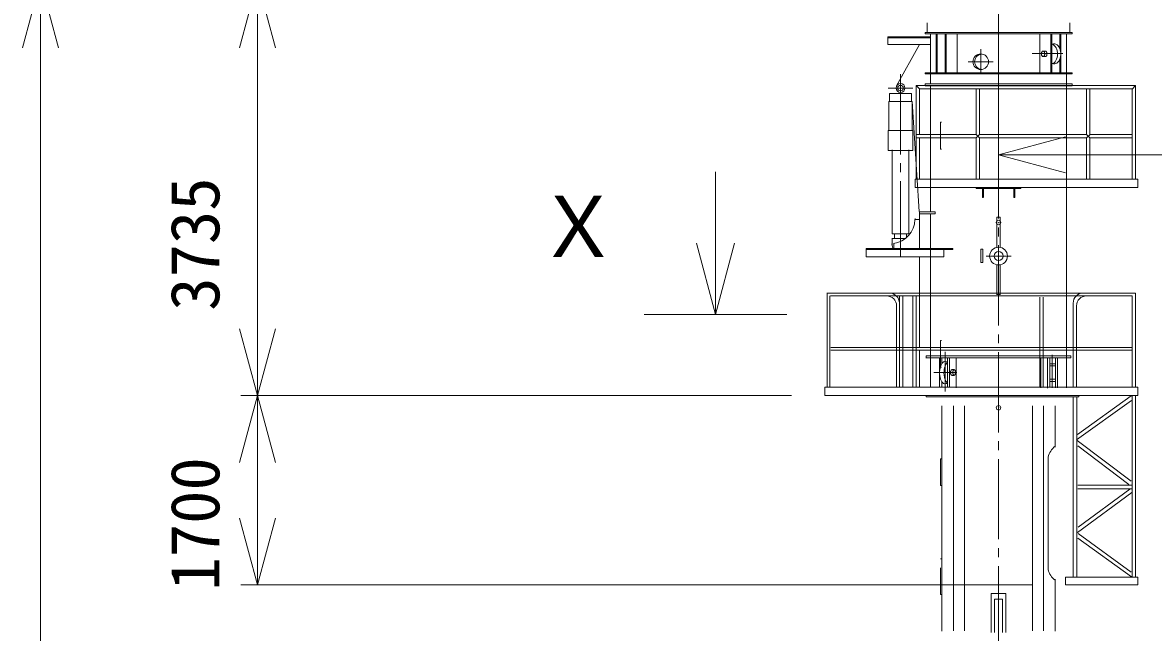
# Model space of a CAD drawing. Units: millimetres, scale not verified. Extents: x -26175 to 26208, y -37536 to 40834.
# Drawn here: x -25559 to -15406, y 8614 to 14088 of the extents above; entities that cross this region are included whole.
import ezdxf
from ezdxf.enums import TextEntityAlignment as Align

# ---------------------------------------------------------------- set-up
doc = ezdxf.new("R2010")
doc.units = ezdxf.units.MM
doc.header["$LTSCALE"] = 80
doc.header["$PDMODE"] = 32
doc.header["$PDSIZE"] = 40
doc.linetypes.add('CHAIN2', pattern=[12, 9, -1, 1, -1])
for name, color, linetype, lineweight in [('0-0_0', 7, 'Continuous', 18), ('0-3_05 寸法', 7, 'Continuous', 18), ('0-4_10 当社外形線', 3, 'Continuous', 18), ('0-5_12 当社中心線', 3, 'CHAIN2', 18)]:
    doc.layers.add(name, color=color, linetype=linetype, lineweight=lineweight)
doc.styles.add('ＭＳ ゴシック', font='')
doc.styles.get('ＭＳ ゴシック').set_extended_font_data('MS Gothic')

msp = doc.modelspace()

# ---------------------------------------------------------------- linework, layer by layer
at = {"layer": '0-0_0'}
for p, q in [((-19337.26, 11468.96), (-19337.26, 12748.96)), ((-19508.74, 12108.96), (-19337.26, 11468.96)), ((-19165.77, 12108.96), (-19337.26, 11468.96)), ((-19977.26, 11468.96), (-18697.26, 11468.96))]:
    msp.add_line(p, q, dxfattribs=at)
at = {"layer": '0-3_05 寸法'}
for p, q in [((-25397.9, 14463.28), (-25397.9, 13863.28)), ((-23449.92, 14463.28), (-23449.92, 13863.28)), ((-23449.92, 14463.28), (-23449.92, 13863.28)), ((-16796.38, 14257.27), (-16796.38, 12751.05)), ((-25397.9, -2576.59), (-25397.9, 13863.28)), ((-23449.92, 13863.28), (-23449.92, 13263.28)), ((-23449.92, 13863.28), (-23449.92, 11339.76)), ((-16796.38, 12901.05), (-16196.38, 12901.05)), ((7603.62, 12901.05), (-16196.38, 12901.05)), ((-23449.92, 10739.76), (-23449.92, 11339.76)), ((-18656.35, 10739.76), (-23599.92, 10739.76)), ((-18656.35, 10739.76), (-23599.92, 10739.76)), ((-23449.92, 10739.76), (-23449.92, 10139.76)), ((-23449.92, 10139.76), (-23449.92, 9639.76)), ((-23449.92, 9039.76), (-23449.92, 9639.76)), ((-16496.39, 9039.76), (-23599.92, 9039.76))]:
    msp.add_line(p, q, dxfattribs=at)
for points in [[(-25558.67, 13863.28), (-25397.9, 14463.28), (-25237.13, 13863.28)], [(-23610.69, 13863.28), (-23449.92, 14463.28), (-23289.15, 13863.28)], [(-23610.69, 13863.28), (-23449.92, 14463.28), (-23289.15, 13863.28)], [(-16196.38, 12740.28), (-16796.38, 12901.05), (-16196.38, 13061.82)], [(-23289.15, 11339.76), (-23449.92, 10739.76), (-23610.69, 11339.76)], [(-23610.69, 10139.76), (-23449.92, 10739.76), (-23289.15, 10139.76)], [(-23289.15, 9639.76), (-23449.92, 9039.76), (-23610.69, 9639.76)]]:
    msp.add_lwpolyline(points, dxfattribs=at)
at = {"layer": '0-4_10 当社外形線'}
for p, q in [((-17436.35, 14087.63), (-17436.35, 14001.6)), ((-16156.35, 14087.63), (-16156.35, 14004.51)), ((-17789.34, 13891.07), (-17789.34, 13961.07)), ((-17789.34, 13961.07), (-17406.34, 13961.07)), ((-17789.34, 13952.07), (-17406.34, 13952.07)), ((-17456.35, 13999.27), (-16136.35, 13999.27)), ((-17456.35, 13987.27), (-17456.35, 13999.27)), ((-17406.34, 13987.27), (-17406.34, 13538.88)), ((-17355.35, 13987.27), (-17355.35, 13640.29)), ((-17346.35, 13987.27), (-17346.35, 13640.29)), ((-17275.35, 13987.27), (-17275.35, 13644.34)), ((-17266.35, 13987.27), (-17266.35, 13644.34)), ((-17166.35, 13987.27), (-17166.35, 13644.34)), ((-16426.35, 13987.27), (-16426.35, 13644.34)), ((-16326.35, 13987.27), (-16326.35, 13644.34)), ((-16317.35, 13987.27), (-16317.35, 13644.34)), ((-16246.35, 13987.27), (-16246.35, 13857.2)), ((-16237.34, 13987.27), (-16237.34, 13640.29)), ((-16186.35, 13984.48), (-16186.35, 11035.28)), ((-17789.34, 13891.07), (-17406.4, 13891.07)), ((-17506.71, 13891.03), (-17711.38, 13520.37)), ((-16396.34, 13833.21), (-16376.51, 13833.21)), ((-16396.34, 13782.97), (-16376.18, 13782.97)), ((-16246.35, 13760.97), (-16246.35, 13640.29)), ((-17456.35, 13637.27), (-16136.35, 13637.27)), ((-17456.35, 13628.27), (-17456.35, 13637.27)), ((-17536.35, 13523.76), (-15566.35, 13523.76)), ((-17536.35, 13523.76), (-17536.35, 12683)), ((-17536.16, 13523.23), (-17506.23, 13493.79)), ((-17456.35, 13540.07), (-16136.35, 13540.07)), ((-17456.35, 13540), (-17456.35, 13521.07)), ((-17456.35, 13521.07), (-16136.35, 13521.07)), ((-17406.34, 13522.29), (-17406.34, 12389.98)), ((-16136.35, 13540), (-16136.35, 13521.07)), ((-15597.34, 13491.72), (-15566.94, 13523.16)), ((-15566.35, 13523.76), (-15566.35, 12683.47)), ((-17776.35, 13451.07), (-17576.34, 13451.07)), ((-17776.35, 13451.07), (-17776.35, 13381.07)), ((-17576.34, 13451.07), (-17576.34, 13381.07)), ((-17506.35, 13493.76), (-15596.34, 13493.76)), ((-17506.35, 13493.76), (-17506.35, 13084.48)), ((-16996.35, 13493.76), (-16996.35, 13082.18)), ((-16966.35, 13493.76), (-16966.35, 13084.85)), ((-16006.35, 13493.76), (-16006.35, 13085.36)), ((-15976.34, 13493.76), (-15976.34, 13082.54)), ((-15596.34, 13493.76), (-15596.34, 12688.66)), ((-17781.35, 13381.07), (-17571.35, 13381.07)), ((-17781.35, 13381.07), (-17781.35, 13121.27)), ((-17571.35, 13381.07), (-17571.35, 13123.31)), ((-17570.58, 13380.06), (-17509.11, 12392.98)), ((-17786.35, 13121.07), (-17566.35, 13121.07)), ((-17786.35, 13121.07), (-17786.35, 12941.06)), ((-17566.35, 13121.07), (-17566.35, 12941.06)), ((-17316.38, 13193.19), (-17316.38, 12953.6)), ((-17316.38, 13193.19), (-17307.4, 13193.19)), ((-17536.56, 13083.75), (-16996.67, 13083.75)), ((-17536.56, 13053.76), (-16996.67, 13053.76)), ((-17506.35, 13054.59), (-17506.35, 12683)), ((-16996.67, 13083.07), (-16967.23, 13054.52)), ((-16996.35, 13053.63), (-16996.35, 12683.91)), ((-16995.78, 13053.63), (-16966.35, 13083.96)), ((-16967.23, 13083.75), (-16007, 13083.75)), ((-16967.23, 13053.76), (-16007, 13053.76)), ((-16966.35, 13052.74), (-16966.35, 12683.91)), ((-16006.35, 13053.35), (-16006.35, 12683.91)), ((-16006.05, 13084.41), (-15975.92, 13054.27)), ((-16005.12, 13054.27), (-15974.98, 13083.48)), ((-15976.86, 13053.76), (-15596.03, 13053.76)), ((-15976.34, 13053.35), (-15976.34, 12683.91)), ((-15975.92, 13083.75), (-15596.03, 13083.75)), ((-17786.35, 12941.06), (-17566.35, 12941.06)), ((-17751.35, 12946.84), (-17751.35, 12191.07)), ((-17601.35, 12946.84), (-17601.35, 12191.07)), ((-17316.38, 12953.6), (-17307.4, 12953.6)), ((-17546.35, 12683.76), (-17546.35, 12608.76)), ((-17546.35, 12608.76), (-15546.38, 12608.76)), ((-16941.34, 12597.59), (-16941.34, 12517.86)), ((-16932.35, 12597.59), (-16932.35, 12517.86)), ((-16660.35, 12597.59), (-16660.35, 12517.86)), ((-16651.35, 12597.59), (-16651.35, 12517.86)), ((-16941.34, 12517.86), (-16934.21, 12517.86)), ((-16660.38, 12517.86), (-16651.35, 12517.86)), ((-17506.35, 12391.08), (-17506.35, 12063.51)), ((-17546.91, 12322.07), (-17506.81, 12322.07)), ((-17546.35, 12331.07), (-17546.35, 12323.74)), ((-17506.35, 12372.07), (-17366.35, 12372.07)), ((-17406.34, 12372.54), (-17406.34, 11032)), ((-16811.34, 12343.13), (-16781.35, 12343.13)), ((-16811.34, 12343.13), (-16811.34, 12066.98)), ((-16781.35, 12343.13), (-16781.35, 12071.13)), ((-17751.35, 12191.07), (-17601.35, 12191.07)), ((-17731.35, 12192.18), (-17731.35, 12153.83)), ((-17621.35, 12192.18), (-17621.35, 12165.55)), ((-17751.88, 12152.19), (-17751.88, 12085.36)), ((-17751.35, 12151.07), (-17636.03, 12151.07)), ((-17736.35, 12108.04), (-17736.35, 12065.31)), ((-17986.35, 12061.06), (-17986.35, 11986.07)), ((-17986.35, 12061.06), (-17206.35, 12061.06)), ((-17986.35, 12052.08), (-17206.35, 12052.08)), ((-17986.35, 11986.07), (-17286.35, 11986.07)), ((-17506.35, 11984.77), (-17506.35, 11594.65)), ((-17286.35, 12054.32), (-17286.35, 11986.07)), ((-17206.35, 12061.06), (-17206.35, 12052.08)), ((-16956.35, 12053.48), (-16936.35, 12053.48)), ((-16956.35, 12053.48), (-16956.35, 11933.47)), ((-16936.35, 12053.48), (-16936.35, 11933.47)), ((-16956.35, 11933.47), (-16936.35, 11933.47)), ((-16811.34, 11914.01), (-16811.34, 11643.13)), ((-16781.35, 11914.01), (-16781.35, 11643.13)), ((-15566.35, 11659.97), (-18337.31, 11659.97)), ((-18336.35, 11659.97), (-18336.35, 10814.76)), ((-18311.35, 11634.96), (-18311.35, 10814.76)), ((-15596.34, 11634.96), (-18304.75, 11634.96)), ((-17686.35, 11639.02), (-17686.35, 10813.98)), ((-17656.35, 11639.02), (-17656.35, 10814.76)), ((-17566.35, 11639.02), (-17566.35, 10814.76)), ((-17536.35, 11639.02), (-17536.35, 10814.76)), ((-17506.35, 11632.7), (-17506.35, 11174.57)), ((-16811.34, 11647.75), (-16781.35, 11647.75)), ((-16426.35, 11623.67), (-16426.35, 10817.13)), ((-16396.35, 11623.67), (-16396.35, 10817.13)), ((-15596.34, 11634.96), (-15596.34, 10816.92)), ((-15566.35, 11659.97), (-15566.35, 10820.9)), ((-17711.35, 11544.95), (-17711.35, 10814.76)), ((-17686.35, 11569.95), (-17686.35, 10814.76)), ((-16126.35, 11569.95), (-16126.35, 10817.13)), ((-16096.35, 11544.95), (-16096.35, 10817.13)), ((-18303.4, 11172.76), (-15596.38, 11172.76)), ((-17316.38, 11233.19), (-17316.38, 10993.6)), ((-17316.38, 11233.19), (-17307.4, 11233.19)), ((-18303.4, 11147.77), (-15595.63, 11147.77)), ((-17506.35, 11149.51), (-17506.35, 10814.76)), ((-17446.34, 11097.76), (-16146.35, 11097.76)), ((-17446.34, 11075.36), (-17446.34, 11097.05)), ((-17446.34, 11077.76), (-16146.35, 11077.76)), ((-17406.34, 11075.63), (-17406.34, 10814.76)), ((-17325.88, 10814.76), (-17325.88, 11078.94)), ((-17305.88, 11023.95), (-17305.88, 11074.34)), ((-17255.87, 10814.76), (-17255.87, 11078.94)), ((-17235.87, 10814.76), (-17235.87, 11076.64)), ((-17175.87, 10809.95), (-17175.87, 11076.64)), ((-16415.68, 11075.63), (-16415.68, 10808.97)), ((-16355.68, 11075.63), (-16355.68, 10805.68)), ((-16335.68, 11072.33), (-16335.68, 10812.26)), ((-16316.35, 11074.85), (-16316.35, 10808.72)), ((-16285.68, 11078.92), (-16285.68, 10808.97)), ((-16265.68, 11075.63), (-16265.68, 10808.97)), ((-16186.35, 11075.63), (-16186.35, 10808.72)), ((-16146.35, 11097.05), (-16146.35, 11078.97)), ((-17316.38, 10993.6), (-17307.4, 10993.6)), ((-17196.07, 10973.26), (-17216.62, 10973.26)), ((-16334.87, 11025.94), (-16292.08, 11025.94)), ((-16334.87, 11005.93), (-16292.08, 11005.93)), ((-17305.88, 10814.76), (-17305.88, 10865.05)), ((-17193.33, 10921.21), (-17215.25, 10921.21)), ((-16796.35, 10887.36), (-16796.35, 10710.2)), ((-16334.87, 10885.94), (-16292.08, 10885.94)), ((-16334.87, 10865.94), (-16292.08, 10865.94)), ((-18356.35, 10814.76), (-18356.35, 10739.76)), ((-18356.35, 10814.76), (-15546.38, 10814.76)), ((-18336.35, 10814.5), (-18336.35, 10813.98)), ((-15546.38, 10814.76), (-15546.38, 10739.76)), ((-18356.35, 10739.76), (-15546.38, 10739.76)), ((-17446.34, 10727.75), (-17446.34, 10739.76)), ((-17446.34, 10728.75), (-16076.35, 10728.75)), ((-16126.38, 9109.76), (-16126.38, 10728.75)), ((-15602.92, 10695.55), (-16095.52, 10342.52)), ((-16092.38, 9109.76), (-16092.38, 10728.75)), ((-15604.4, 10736.32), (-16087.41, 10390.16)), ((-16076.35, 10739.76), (-16076.35, 10727.75)), ((-15596.34, 10741.24), (-15596.34, 9108.17)), ((-15566.35, 10737.25), (-15566.35, 9112.16)), ((-17304.38, 10648.75), (-17304.38, 8626.15)), ((-17201.39, 10648.75), (-17201.39, 8629.16)), ((-17101.39, 10648.75), (-17101.39, 8629.16)), ((-16491.38, 10648.75), (-16491.38, 8629.16)), ((-16391.38, 10648.75), (-16391.38, 8629.16)), ((-16288.39, 10648.75), (-16288.39, 10275.71)), ((-16089.93, 10335.85), (-15604.77, 9970)), ((-16085.3, 10289.78), (-15625.24, 9942.85)), ((-17316.38, 10173.19), (-17316.38, 9933.59)), ((-17316.38, 10173.19), (-17307.4, 10173.19)), ((-16351.39, 10187.95), (-16351.39, 9174.84)), ((-17316.38, 9933.59), (-17307.4, 9933.59)), ((-15599.37, 9870.11), (-16087.27, 9511.25)), ((-15600.38, 9935.75), (-16084.4, 9935.75)), ((-15600.38, 9901.75), (-16084.4, 9901.75)), ((-15616.07, 9900.03), (-16082.42, 9557.02)), ((-16085.12, 9460.24), (-15603.04, 9111.84)), ((-16082.72, 9500.44), (-15605.84, 9155.82)), ((-17316.38, 9273.19), (-17307.4, 9273.19)), ((-17316.38, 9193.19), (-17316.38, 8953.6)), ((-16288.39, 9092.36), (-16288.39, 8626.15)), ((-16196.39, 9109.76), (-15546.38, 9109.76)), ((-15546.38, 9109.76), (-15546.38, 9039.76)), ((-17316.38, 8953.6), (-17307.4, 8953.6)), ((-16731.38, 8963.4), (-16861.38, 8963.4)), ((-16861.38, 8963.4), (-16861.38, 8614.26)), ((-16731.38, 8963.4), (-16731.38, 8614.26)), ((-16761.38, 8913.41), (-16831.38, 8913.41)), ((-16831.38, 8913.41), (-16831.38, 8614.26)), ((-16761.38, 8913.41), (-16761.38, 8614.26))]:
    msp.add_line(p, q, dxfattribs=at)
for points in [[(-17456.35, 13987.27), (-16136.35, 13987.27), (-16136.35, 13998.7)], [(-16377.34, 13782.98), (-16374.72, 13783.09), (-16372.16, 13783.95), (-16369.73, 13785.55), (-16367.5, 13787.82), (-16365.54, 13790.71), (-16363.91, 13794.12), (-16362.66, 13797.95), (-16361.83, 13802.08), (-16361.44, 13806.39), (-16361.51, 13810.75), (-16362.03, 13815.02), (-16362.99, 13819.07), (-16364.35, 13822.79), (-16366.08, 13826.05), (-16368.13, 13828.77), (-16370.43, 13830.85), (-16372.91, 13832.23), (-16375.49, 13832.88), (-16377.98, 13832.79)], [(-16317.86, 13718.27), (-16307.7, 13721.93), (-16298.11, 13728.19), (-16289.39, 13736.86), (-16281.81, 13747.66), (-16275.59, 13760.27), (-16270.92, 13774.31), (-16267.96, 13789.36), (-16266.78, 13804.94), (-16267.42, 13820.6), (-16269.86, 13835.86), (-16274.03, 13850.24), (-16279.81, 13863.32), (-16287.01, 13874.7), (-16295.42, 13884.03), (-16304.78, 13891.02), (-16314.81, 13895.47), (-16317.09, 13896.1)], [(-16312.46, 13720.42), (-16302.17, 13717.64), (-16291.71, 13717.59), (-16281.41, 13720.27), (-16271.57, 13725.58), (-16262.5, 13733.38), (-16254.46, 13743.43), (-16247.71, 13755.41), (-16242.46, 13768.97), (-16238.85, 13783.7), (-16237, 13799.14), (-16236.96, 13814.82), (-16238.74, 13830.28), (-16242.29, 13845.04), (-16247.49, 13858.65), (-16254.18, 13870.71), (-16262.17, 13880.83), (-16271.21, 13888.72), (-16281.03, 13894.13), (-16291.32, 13896.91), (-16301.78, 13896.96), (-16312.08, 13894.28), (-16312.37, 13894.17)], [(-17456.35, 13628.27), (-16136.35, 13628.27), (-16136.35, 13637.27)], [(-17546.35, 12683.76), (-15546.38, 12683.76), (-15546.38, 12608.76)], [(-16996.35, 12607.86), (-16596.34, 12607.86), (-16596.34, 12598.87)], [(-16996.35, 12607.86), (-16996.35, 12598.87), (-16596.34, 12598.87)], [(-17506.35, 12391.08), (-17366.35, 12391.08), (-17366.35, 12372.07)], [(-17255.37, 11036.19), (-17263.57, 11042.09), (-17272.16, 11045.05), (-17280.87, 11044.98), (-17289.45, 11041.89), (-17297.63, 11035.86), (-17305.16, 11027.09), (-17311.81, 11015.83), (-17317.39, 11002.43), (-17321.72, 10987.3), (-17324.67, 10970.9), (-17326.15, 10953.72), (-17326.11, 10936.29), (-17324.57, 10919.13), (-17321.55, 10902.78), (-17317.16, 10887.72), (-17311.54, 10874.41), (-17304.84, 10863.26), (-17297.27, 10854.6), (-17289.07, 10848.7), (-17280.48, 10845.74), (-17271.77, 10845.81), (-17263.19, 10848.91), (-17256.55, 10853.54)], [(-17256.07, 11037.26), (-17263.74, 11029), (-17270.59, 11018.21), (-17276.39, 11005.2), (-17280.97, 10990.37), (-17284.2, 10974.18), (-17285.97, 10957.11), (-17286.23, 10939.69), (-17284.98, 10922.44), (-17282.24, 10905.89), (-17278.12, 10890.53), (-17272.72, 10876.85), (-17266.21, 10865.25), (-17258.8, 10856.08), (-17256.4, 10853.82)], [(-17215.08, 10972.24), (-17217.25, 10971.92), (-17219.36, 10970.85), (-17221.35, 10969.06), (-17223.15, 10966.61), (-17224.71, 10963.57), (-17225.99, 10960.03), (-17226.93, 10956.11), (-17227.53, 10951.91), (-17227.74, 10947.58), (-17227.58, 10943.23), (-17227.05, 10939.01), (-17226.16, 10935.03), (-17224.93, 10931.43), (-17223.41, 10928.31), (-17221.64, 10925.76), (-17219.68, 10923.87), (-17217.58, 10922.68), (-17215.42, 10922.24), (-17215.36, 10922.24)], [(-16196.39, 9109.76), (-16196.39, 9039.76), (-15546.38, 9039.76)]]:
    msp.add_lwpolyline(points, dxfattribs=at)
for points in [[(-16396.41, 13782.93), (-16393.8, 13783.31), (-16391.28, 13784.44), (-16388.91, 13786.28), (-16386.77, 13788.78), (-16384.92, 13791.86), (-16383.42, 13795.43), (-16382.31, 13799.38), (-16381.64, 13803.59), (-16381.41, 13807.93), (-16381.64, 13812.27), (-16382.31, 13816.48), (-16383.42, 13820.43), (-16384.92, 13824), (-16386.77, 13827.08), (-16388.91, 13829.58), (-16391.28, 13831.42), (-16393.8, 13832.55), (-16396.41, 13832.93), (-16399.01, 13832.55), (-16401.54, 13831.42), (-16403.91, 13829.58), (-16406.05, 13827.08), (-16407.9, 13824), (-16409.4, 13820.43), (-16410.5, 13816.48), (-16411.18, 13812.27), (-16411.41, 13807.93), (-16411.18, 13803.59), (-16410.5, 13799.38), (-16409.4, 13795.43), (-16407.9, 13791.86), (-16406.05, 13788.78), (-16403.91, 13786.28), (-16401.54, 13784.44), (-16399.01, 13783.31)], [(-17195.25, 10972.24), (-17197.42, 10971.86), (-17199.52, 10970.73), (-17201.5, 10968.89), (-17203.28, 10966.39), (-17204.82, 10963.31), (-17206.07, 10959.74), (-17206.99, 10955.79), (-17207.56, 10951.58), (-17207.75, 10947.24), (-17207.56, 10942.9), (-17206.99, 10938.69), (-17206.07, 10934.74), (-17204.82, 10931.17), (-17203.28, 10928.09), (-17201.5, 10925.59), (-17199.52, 10923.75), (-17197.42, 10922.62), (-17195.25, 10922.24), (-17193.08, 10922.62), (-17190.97, 10923.75), (-17189, 10925.59), (-17187.21, 10928.09), (-17185.67, 10931.17), (-17184.42, 10934.74), (-17183.5, 10938.69), (-17182.94, 10942.9), (-17182.75, 10947.24), (-17182.94, 10951.58), (-17183.5, 10955.79), (-17184.42, 10959.74), (-17185.67, 10963.31), (-17187.21, 10966.39), (-17189, 10968.89), (-17190.97, 10970.73), (-17193.08, 10971.86)]]:
    msp.add_lwpolyline(points, close=True, dxfattribs=at)
for centre, radius in [((-16956.48, 13737.13), 70), ((-17676.36, 13501.04), 40), ((-17676.37, 13501.08), 25), ((-16796.04, 11992.49), 80), ((-16796.04, 11992.49), 40)]:
    msp.add_circle(centre, radius, dxfattribs=at)
for centre, radius, start, end in [((-16941.48, 13737.13), 70, 96.65394, 263.85607), ((-17776.35, 12331.07), 230, 279.22392, 357.14012), ((-17678.36, 12098.72), 75, 169.69494, 208.1784), ((-17801.35, 11544.95), 90, 0, 90), ((-17776.35, 11569.95), 90, 0, 90), ((-16036.35, 11569.95), 90, 90, 180), ((-16006.35, 11544.95), 90, 90, 180), ((-16186.17, 10149.67), 169.47, 127.08259, 166.94548), ((-16186.17, 9217.14), 169.47, 193.05451, 232.9174)]:
    msp.add_arc(centre, radius, start, end, dxfattribs=at)
for p in [(-16796.35, 12293.63), (-16796.35, 10630.2)]:
    msp.add_point(p, dxfattribs=at)
at = {"layer": '0-5_12 当社中心線'}
for p, q in [((-16796.38, 14969.27), (-16796.38, -18047.58)), ((-16956.48, 13625.32), (-16956.48, 13848.94)), ((-16493.33, 13810.1), (-16219.47, 13810.1)), ((-17068.29, 13737.13), (-16844.67, 13737.13)), ((-17676.35, 13625.66), (-17676.35, 11986.07)), ((-17788.16, 13501.07), (-17564.54, 13501.07)), ((-16907.85, 11992.49), (-16684.22, 11992.49)), ((-17276.35, 11131.38), (-17276.35, 10775.2)), ((-17276.35, 11116.84), (-17276.35, 10775.2)), ((-17275.88, 10821.1), (-17275.88, 11082.71)), ((-16315.68, 11106.3), (-16315.68, 10844.68)), ((-17171.09, 10945.93), (-17378.5, 10945.93))]:
    msp.add_line(p, q, dxfattribs=at)

# ---------------------------------------------------------------- texts
at = {"layer": '0-0_0', "style": 'ＭＳ ゴシック'}
msp.add_text('Ｘ', height=549.9, dxfattribs=at).set_placement((-20944.7, 11819.96), align=Align.BOTTOM_LEFT)
at = {"layer": '0-3_05 寸法', "style": 'ＭＳ ゴシック'}
for s, p in [('3735', (-23659.92, 11501.52)), ('1700', (-23659.92, 8989.76))]:
    msp.add_text(s, height=439.9, rotation=90, dxfattribs=at).set_placement(p, align=Align.BOTTOM_LEFT)

doc.saveas('drawing.dxf')
